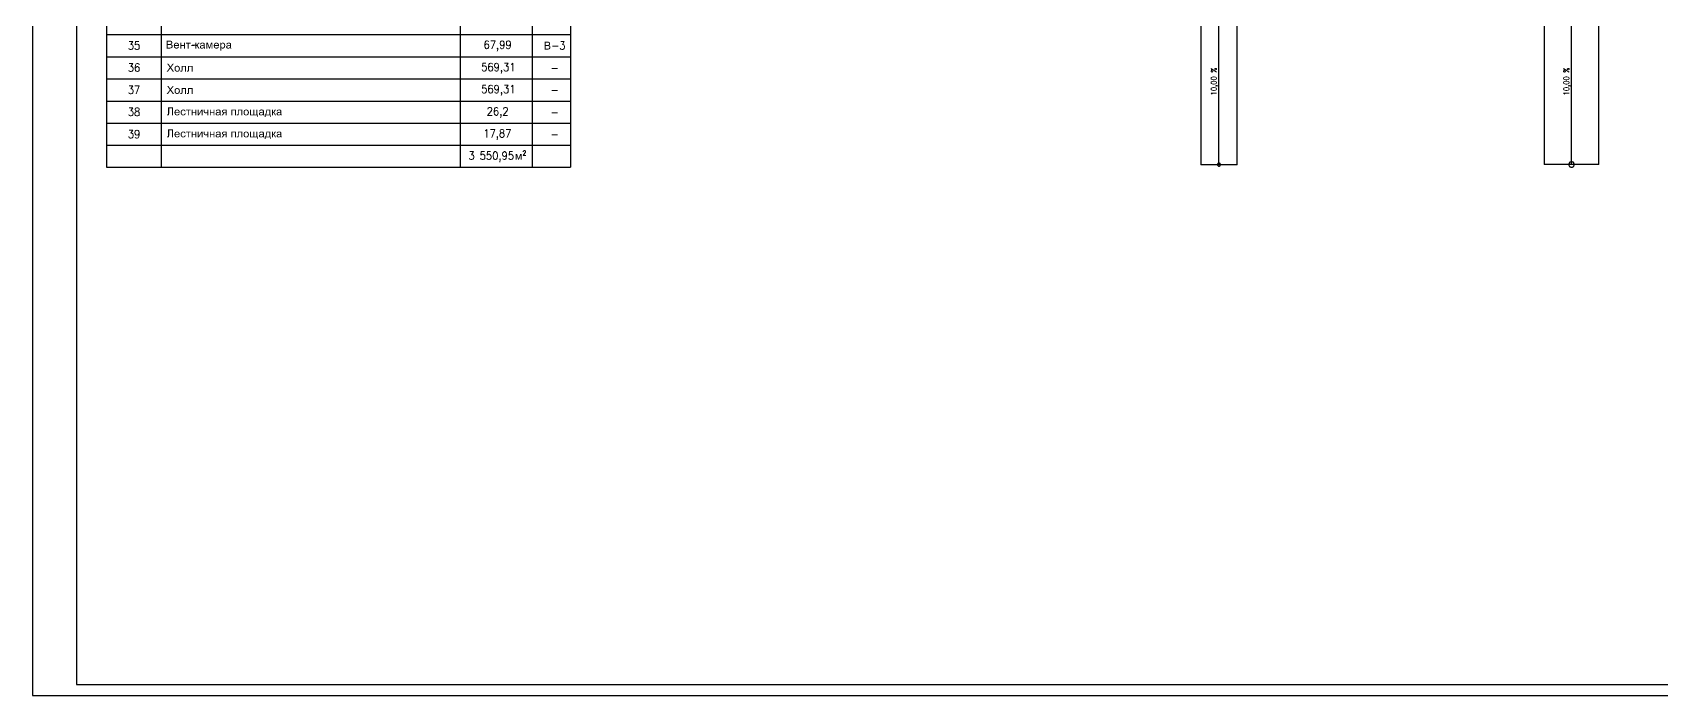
# Model space of a CAD drawing. Header units: millimetres. Extents: x 0 to 420, y 0 to 297.
# Drawn here: x 0.2 to 260.3, y 0 to 105.8 of the extents above; entities that cross this region are included whole.
import ezdxf

# ---------------------------------------------------------------- set-up
doc = ezdxf.new("R2010")
doc.units = ezdxf.units.MM
doc.layers.get('0').update_dxf_attribs({"linetype": 'CONTINUOUS'})
doc.styles.get("Standard").update_dxf_attribs({"font": 'STANDARD'})

msp = doc.modelspace()

# ---------------------------------------------------------------- hatches: boundary and pattern name
at = {"true_color": 0x0000fb}
h = msp.add_hatch(color=0, dxfattribs=at)
h.paths.add_polyline_path([(21.634319, 103.251), (21.634319, 104.513834), (22.108364, 104.513834), (22.238176, 104.50405), (22.339875, 104.475249), (22.41801, 104.426604), (22.477127, 104.357289), (22.514334, 104.275915), (22.526737, 104.190822), (22.515644, 104.111998), (22.48264, 104.038135), (22.427656, 103.973298), (22.350348, 103.922931), (22.451496, 103.877387), (22.526186, 103.808278), (22.57235, 103.719877), (22.587922, 103.617007), (22.578482, 103.531293), (22.550439, 103.452193), (22.457835, 103.334784), (22.31948, 103.271946), (22.227289, 103.256098), (22.116081, 103.251)], flags=0)
h.paths.add_polyline_path([(21.801889, 103.983013), (22.07474, 103.983013), (22.169894, 103.986734), (22.234042, 103.997896), (22.289852, 104.022632), (22.329953, 104.060184), (22.354275, 104.109793), (22.362475, 104.170978), (22.332158, 104.281221), (22.295295, 104.32146), (22.245617, 104.346816), (22.169549, 104.359976), (22.053794, 104.364454), (21.801889, 104.364454)], flags=0)
h.paths.add_polyline_path([(21.801889, 103.399828), (22.116081, 103.399828), (22.184846, 103.401206), (22.229632, 103.405891), (22.326094, 103.440618), (22.389484, 103.510622), (22.41484, 103.617007), (22.405745, 103.682739), (22.37846, 103.739376), (22.335327, 103.78368), (22.278139, 103.812688), (22.199866, 103.828811), (22.093482, 103.834185), (21.801889, 103.834185)], flags=0)
h = msp.add_hatch(color=0, dxfattribs=at)
h.paths.add_polyline_path([(23.435188, 103.545349), (23.595592, 103.525505), (23.541435, 103.40093), (23.455032, 103.307775), (23.338174, 103.249484), (23.193204, 103.230053), (23.013026, 103.260784), (22.874602, 103.353526), (22.786545, 103.502354), (22.757193, 103.700791), (22.786683, 103.905292), (22.875704, 104.05853), (23.012268, 104.154304), (23.184385, 104.186412), (23.351059, 104.155062), (23.484246, 104.061286), (23.571338, 103.911149), (23.600553, 103.710162), (23.59945, 103.668821), (22.917597, 103.668821), (22.942884, 103.535358), (23.002484, 103.437862), (23.088818, 103.377848), (23.193756, 103.357935), (23.272717, 103.369097), (23.339276, 103.402584), (23.393433, 103.46053)], flags=0)
h.paths.add_polyline_path([(22.925865, 103.796151), (23.436842, 103.796151), (23.416929, 103.896955), (23.378413, 103.969233), (23.292974, 104.036481), (23.186039, 104.059081), (23.087991, 104.041029), (23.006894, 103.987423), (22.950256, 103.90357)], flags=0)
for points in [[(23.799878, 104.165466), (23.95477, 104.165466), (23.95477, 103.785127), (24.384166, 103.785127), (24.384166, 104.165466), (24.539609, 104.165466), (24.539609, 103.251), (24.384166, 103.251), (24.384166, 103.656694), (23.95477, 103.656694), (23.95477, 103.251), (23.799878, 103.251)], [(24.697639, 104.165466), (25.441228, 104.165466), (25.441228, 104.037584), (25.146328, 104.037584), (25.146328, 103.251), (24.992539, 103.251), (24.992539, 104.037584), (24.697639, 104.037584)], [(26.192664, 104.165466), (26.348106, 104.165466), (26.348106, 103.770244), (26.410876, 103.777272), (26.451735, 103.798356), (26.488528, 103.854029), (26.539378, 103.964272), (26.580168, 104.054051), (26.61269, 104.107037), (26.678284, 104.153339), (26.726653, 104.162296), (26.797347, 104.165466), (26.828766, 104.165466), (26.828766, 104.037584), (26.78522, 104.038135), (26.734922, 104.033587), (26.706948, 104.019945), (26.683934, 103.982324), (26.651826, 103.907497), (26.617926, 103.83136), (26.587334, 103.782922), (26.496935, 103.720635), (26.595671, 103.660346), (26.693167, 103.534324), (26.862941, 103.251), (26.692616, 103.251), (26.527251, 103.534324), (26.479296, 103.605018), (26.437954, 103.646772), (26.348106, 103.673782), (26.348106, 103.251), (26.192664, 103.251)], [(27.967654, 104.165466), (28.208535, 104.165466), (28.448865, 103.433452), (28.716204, 104.165466), (28.938895, 104.165466), (28.938895, 103.251), (28.784004, 103.251), (28.784004, 103.987423), (28.513357, 103.251), (28.375002, 103.251), (28.119238, 104.022701), (28.119238, 103.251), (27.967654, 103.251)], [(25.540891, 103.630236), (25.540891, 103.785678), (26.017141, 103.785678), (26.017141, 103.630236)], [(21.640053, 99.568), (22.12843, 100.226151), (21.697931, 100.830834), (21.89692, 100.830834), (22.125674, 100.506719), (22.18679, 100.417491), (22.227649, 100.351828), (22.327419, 100.495695), (22.581529, 100.830834), (22.76343, 100.830834), (22.319702, 100.235521), (22.797606, 99.568), (22.5909, 99.568), (22.2734, 100.018342), (22.218278, 100.102678), (22.18176, 100.044319), (22.157645, 100.007869), (21.840696, 99.568)], [(24.001294, 100.482466), (24.721732, 100.482466), (24.721732, 99.568), (24.567392, 99.568), (24.567392, 100.354584), (24.156737, 100.354584), (24.156737, 99.898729), (24.15398, 99.766437), (24.146263, 99.688716), (24.088937, 99.59997), (24.0323, 99.571445), (23.954992, 99.561936), (23.830417, 99.569102), (23.830417, 99.698086), (23.898217, 99.698086), (23.966567, 99.708008), (23.994128, 99.739428), (23.999365, 99.785316), (24.001294, 99.879987)], [(25.039126, 100.482466), (25.759565, 100.482466), (25.759565, 99.568), (25.605225, 99.568), (25.605225, 100.354584), (25.194569, 100.354584), (25.194569, 99.898729), (25.191813, 99.766437), (25.184096, 99.688716), (25.12677, 99.59997), (25.070132, 99.571445), (24.992824, 99.561936), (24.86825, 99.569102), (24.86825, 99.698086), (24.936049, 99.698086), (25.0044, 99.708008), (25.031961, 99.739428), (25.037197, 99.785316), (25.039126, 99.879987)], [(21.640053, 96.012), (22.12843, 96.670151), (21.697931, 97.274834), (21.89692, 97.274834), (22.125674, 96.950719), (22.18679, 96.861491), (22.227649, 96.795828), (22.327419, 96.939695), (22.581529, 97.274834), (22.76343, 97.274834), (22.319702, 96.679521), (22.797606, 96.012), (22.5909, 96.012), (22.2734, 96.462342), (22.218278, 96.546678), (22.18176, 96.488319), (22.157645, 96.451869), (21.840696, 96.012)], [(24.001294, 96.926466), (24.721732, 96.926466), (24.721732, 96.012), (24.567392, 96.012), (24.567392, 96.798584), (24.156737, 96.798584), (24.156737, 96.342729), (24.15398, 96.210437), (24.146263, 96.132716), (24.088937, 96.04397), (24.0323, 96.015445), (23.954992, 96.005936), (23.830417, 96.013102), (23.830417, 96.142086), (23.898217, 96.142086), (23.966567, 96.152008), (23.994128, 96.183428), (23.999365, 96.229316), (24.001294, 96.323987)], [(25.039126, 96.926466), (25.759565, 96.926466), (25.759565, 96.012), (25.605225, 96.012), (25.605225, 96.798584), (25.194569, 96.798584), (25.194569, 96.342729), (25.191813, 96.210437), (25.184096, 96.132716), (25.12677, 96.04397), (25.070132, 96.015445), (24.992824, 96.005936), (24.86825, 96.013102), (24.86825, 96.142086), (24.936049, 96.142086), (25.0044, 96.152008), (25.031961, 96.183428), (25.037197, 96.229316), (25.039126, 96.323987)], [(21.860538, 93.845834), (22.650981, 93.845834), (22.650981, 92.583), (22.483963, 92.583), (22.483963, 93.696454), (22.027556, 93.696454), (22.027556, 93.046572), (22.022733, 92.874661), (22.008815, 92.756081), (21.98029, 92.674088), (21.931094, 92.612765), (21.863708, 92.574318), (21.780612, 92.561502), (21.647769, 92.581897), (21.676432, 92.730174), (21.746988, 92.713086), (21.796459, 92.72356), (21.831875, 92.75553), (21.853234, 92.827188), (21.860538, 92.956724)], [(24.50316, 92.918139), (24.655296, 92.898295), (24.610785, 92.757666), (24.527414, 92.65135), (24.412968, 92.584378), (24.274957, 92.562053), (24.105321, 92.592715), (23.972891, 92.684974), (23.887315, 92.834147), (23.85879, 93.03665), (23.870916, 93.175487), (23.907848, 93.295721), (23.969515, 93.392873), (24.057227, 93.462739), (24.16182, 93.504425), (24.275508, 93.518412), (24.410969, 93.499464), (24.519145, 93.442895), (24.596798, 93.351463), (24.640964, 93.229024), (24.489931, 93.205873), (24.460165, 93.286419), (24.413863, 93.344228), (24.353505, 93.37923), (24.281572, 93.391081), (24.175325, 93.369997), (24.091402, 93.306745), (24.03635, 93.198294), (24.018091, 93.04106), (24.035592, 92.881896), (24.088646, 92.773169), (24.170019, 92.710675), (24.273303, 92.689935), (24.356813, 92.703716), (24.425439, 92.745608), (24.475462, 92.816784)], [(24.712489, 93.497466), (25.456078, 93.497466), (25.456078, 93.369584), (25.161178, 93.369584), (25.161178, 92.583), (25.007389, 92.583), (25.007389, 93.369584), (24.712489, 93.369584)], [(25.612689, 93.497466), (25.76758, 93.497466), (25.76758, 93.117127), (26.196977, 93.117127), (26.196977, 93.497466), (26.35242, 93.497466), (26.35242, 92.583), (26.196977, 92.583), (26.196977, 92.988694), (25.76758, 92.988694), (25.76758, 92.583), (25.612689, 92.583)], [(26.594234, 93.497466), (26.749126, 93.497466), (26.749126, 92.800178), (27.179074, 93.497466), (27.346092, 93.497466), (27.346092, 92.583), (27.1912, 92.583), (27.1912, 93.276428), (26.761252, 92.583), (26.594234, 92.583)], [(27.532568, 93.497466), (27.687459, 93.497466), (27.687459, 93.324384), (27.690767, 93.227577), (27.700688, 93.161776), (27.723426, 93.114647), (27.765181, 93.074132), (27.822231, 93.045883), (27.892511, 93.03665), (27.993039, 93.048294), (28.119612, 93.083503), (28.119612, 93.497466), (28.275055, 93.497466), (28.275055, 92.583), (28.119612, 92.583), (28.119612, 92.951763), (27.981464, 92.918276), (27.852824, 92.907114), (27.75457, 92.920343), (27.668718, 92.960031), (27.601883, 93.018804), (27.56068, 93.089566), (27.532568, 93.258238)], [(28.517908, 93.497466), (28.6728, 93.497466), (28.6728, 93.117127), (29.102196, 93.117127), (29.102196, 93.497466), (29.257639, 93.497466), (29.257639, 92.583), (29.102196, 92.583), (29.102196, 92.988694), (28.6728, 92.988694), (28.6728, 92.583), (28.517908, 92.583)], [(31.950055, 93.497466), (32.671596, 93.497466), (32.671596, 92.583), (32.516704, 92.583), (32.516704, 93.369584), (32.104946, 93.369584), (32.104946, 92.583), (31.950055, 92.583)], [(32.989315, 93.497466), (33.709753, 93.497466), (33.709753, 92.583), (33.555413, 92.583), (33.555413, 93.369584), (33.144758, 93.369584), (33.144758, 92.913729), (33.142002, 92.781437), (33.134285, 92.703716), (33.076958, 92.61497), (33.020321, 92.586445), (32.943013, 92.576936), (32.818438, 92.584102), (32.818438, 92.713086), (32.886238, 92.713086), (32.954588, 92.723008), (32.982149, 92.754428), (32.987386, 92.800316), (32.989315, 92.894987)], [(34.946361, 93.497466), (35.101803, 93.497466), (35.101803, 92.71033), (35.454581, 92.71033), (35.454581, 93.497466), (35.609473, 93.497466), (35.609473, 92.71033), (35.963904, 92.71033), (35.963904, 93.497466), (36.117693, 93.497466), (36.117693, 92.71033), (36.220219, 92.71033), (36.220219, 92.323928), (36.091786, 92.323928), (36.091786, 92.583), (34.946361, 92.583)], [(38.432969, 93.497466), (38.588412, 93.497466), (38.588412, 93.102244), (38.651182, 93.109272), (38.69204, 93.130356), (38.728834, 93.186029), (38.779684, 93.296272), (38.820474, 93.386051), (38.852995, 93.439037), (38.91859, 93.485339), (38.966959, 93.494296), (39.037652, 93.497466), (39.069072, 93.497466), (39.069072, 93.369584), (39.025526, 93.370135), (38.975227, 93.365588), (38.947253, 93.351945), (38.92424, 93.314324), (38.892131, 93.239497), (38.858232, 93.16336), (38.827639, 93.114922), (38.73724, 93.052635), (38.835976, 92.992346), (38.933473, 92.866324), (39.103247, 92.583), (38.932921, 92.583), (38.767557, 92.866324), (38.719601, 92.937018), (38.67826, 92.978772), (38.588412, 93.005782), (38.588412, 92.583), (38.432969, 92.583)], [(21.860538, 90.332167), (22.650981, 90.332167), (22.650981, 89.069333), (22.483963, 89.069333), (22.483963, 90.182788), (22.027556, 90.182788), (22.027556, 89.532905), (22.022733, 89.360995), (22.008815, 89.242415), (21.98029, 89.160421), (21.931094, 89.099099), (21.863708, 89.060651), (21.780612, 89.047836), (21.647769, 89.068231), (21.676432, 89.216507), (21.746988, 89.19942), (21.796459, 89.209893), (21.831875, 89.241863), (21.853234, 89.313521), (21.860538, 89.443057)], [(24.50316, 89.404472), (24.655296, 89.384628), (24.610785, 89.243999), (24.527414, 89.137684), (24.412968, 89.070711), (24.274957, 89.048387), (24.105321, 89.079048), (23.972891, 89.171308), (23.887315, 89.32048), (23.85879, 89.522983), (23.870916, 89.66182), (23.907848, 89.782054), (23.969515, 89.879206), (24.057227, 89.949073), (24.16182, 89.990758), (24.275508, 90.004745), (24.410969, 89.985797), (24.519145, 89.929229), (24.596798, 89.837796), (24.640964, 89.715357), (24.489931, 89.692206), (24.460165, 89.772753), (24.413863, 89.830561), (24.353505, 89.865563), (24.281572, 89.877415), (24.175325, 89.856331), (24.091402, 89.793079), (24.03635, 89.684627), (24.018091, 89.527393), (24.035592, 89.368229), (24.088646, 89.259502), (24.170019, 89.197008), (24.273303, 89.176269), (24.356813, 89.190049), (24.425439, 89.231941), (24.475462, 89.303117)], [(24.712489, 89.983799), (25.456078, 89.983799), (25.456078, 89.855917), (25.161178, 89.855917), (25.161178, 89.069333), (25.007389, 89.069333), (25.007389, 89.855917), (24.712489, 89.855917)], [(25.612689, 89.983799), (25.76758, 89.983799), (25.76758, 89.603461), (26.196977, 89.603461), (26.196977, 89.983799), (26.35242, 89.983799), (26.35242, 89.069333), (26.196977, 89.069333), (26.196977, 89.475027), (25.76758, 89.475027), (25.76758, 89.069333), (25.612689, 89.069333)], [(26.594234, 89.983799), (26.749126, 89.983799), (26.749126, 89.286512), (27.179074, 89.983799), (27.346092, 89.983799), (27.346092, 89.069333), (27.1912, 89.069333), (27.1912, 89.762762), (26.761252, 89.069333), (26.594234, 89.069333)], [(27.532568, 89.983799), (27.687459, 89.983799), (27.687459, 89.810718), (27.690767, 89.71391), (27.700688, 89.648109), (27.723426, 89.60098), (27.765181, 89.560466), (27.822231, 89.532216), (27.892511, 89.522983), (27.993039, 89.534628), (28.119612, 89.569836), (28.119612, 89.983799), (28.275055, 89.983799), (28.275055, 89.069333), (28.119612, 89.069333), (28.119612, 89.438096), (27.981464, 89.40461), (27.852824, 89.393448), (27.75457, 89.406677), (27.668718, 89.446364), (27.601883, 89.505138), (27.56068, 89.5759), (27.532568, 89.744572)], [(28.517908, 89.983799), (28.6728, 89.983799), (28.6728, 89.603461), (29.102196, 89.603461), (29.102196, 89.983799), (29.257639, 89.983799), (29.257639, 89.069333), (29.102196, 89.069333), (29.102196, 89.475027), (28.6728, 89.475027), (28.6728, 89.069333), (28.517908, 89.069333)], [(31.950055, 89.983799), (32.671596, 89.983799), (32.671596, 89.069333), (32.516704, 89.069333), (32.516704, 89.855917), (32.104946, 89.855917), (32.104946, 89.069333), (31.950055, 89.069333)], [(32.989315, 89.983799), (33.709753, 89.983799), (33.709753, 89.069333), (33.555413, 89.069333), (33.555413, 89.855917), (33.144758, 89.855917), (33.144758, 89.400062), (33.142002, 89.26777), (33.134285, 89.190049), (33.076958, 89.101303), (33.020321, 89.072778), (32.943013, 89.06327), (32.818438, 89.070435), (32.818438, 89.19942), (32.886238, 89.19942), (32.954588, 89.209342), (32.982149, 89.240761), (32.987386, 89.28665), (32.989315, 89.381321)], [(34.946361, 89.983799), (35.101803, 89.983799), (35.101803, 89.196664), (35.454581, 89.196664), (35.454581, 89.983799), (35.609473, 89.983799), (35.609473, 89.196664), (35.963904, 89.196664), (35.963904, 89.983799), (36.117693, 89.983799), (36.117693, 89.196664), (36.220219, 89.196664), (36.220219, 88.810262), (36.091786, 88.810262), (36.091786, 89.069333), (34.946361, 89.069333)], [(38.432969, 89.983799), (38.588412, 89.983799), (38.588412, 89.588578), (38.651182, 89.595606), (38.69204, 89.61669), (38.728834, 89.672362), (38.779684, 89.782606), (38.820474, 89.872385), (38.852995, 89.92537), (38.91859, 89.971672), (38.966959, 89.98063), (39.037652, 89.983799), (39.069072, 89.983799), (39.069072, 89.855917), (39.025526, 89.856468), (38.975227, 89.851921), (38.947253, 89.838278), (38.92424, 89.800658), (38.892131, 89.72583), (38.858232, 89.649694), (38.827639, 89.601256), (38.73724, 89.538968), (38.835976, 89.478679), (38.933473, 89.352658), (39.103247, 89.069333), (38.932921, 89.069333), (38.767557, 89.352658), (38.719601, 89.423351), (38.67826, 89.465106), (38.588412, 89.492115), (38.588412, 89.069333), (38.432969, 89.069333)], [(77.336717, 86.427799), (77.577598, 86.427799), (77.817928, 85.695785), (78.085267, 86.427799), (78.307958, 86.427799), (78.307958, 85.513333), (78.153067, 85.513333), (78.153067, 86.249757), (77.88242, 85.513333), (77.744065, 85.513333), (77.488301, 86.285034), (77.488301, 85.513333), (77.336717, 85.513333)]]:
    msp.add_hatch(color=0, dxfattribs=at).paths.add_polyline_path(points, flags=0)
h = msp.add_hatch(color=0, dxfattribs=at)
h.paths.add_polyline_path([(27.570442, 103.363999), (27.48583, 103.301229), (27.404526, 103.26037), (27.233649, 103.230053), (27.100049, 103.248381), (27.001588, 103.303916), (26.941092, 103.387839), (26.92111, 103.492432), (26.951427, 103.614802), (27.031353, 103.704099), (27.14325, 103.75481), (27.20037, 103.766386), (27.281054, 103.777961), (27.443525, 103.802422), (27.557213, 103.831429), (27.558315, 103.872219), (27.547222, 103.952559), (27.514218, 104.005613), (27.440286, 104.044818), (27.337829, 104.057979), (27.242331, 104.048195), (27.175772, 104.019394), (27.130641, 103.966477), (27.099153, 103.883795), (26.947569, 103.904741), (26.974854, 103.992798), (27.015368, 104.061837), (27.073177, 104.114685), (27.152069, 104.15389), (27.248808, 104.178213), (27.360429, 104.186412), (27.466262, 104.179453), (27.550598, 104.158851), (27.61385, 104.127432), (27.658085, 104.089398), (27.706592, 103.984116), (27.712311, 103.928374), (27.714309, 103.8408), (27.714309, 103.634094), (27.714929, 103.535797), (27.71679, 103.457499), (27.71989, 103.399147), (27.724231, 103.360691), (27.763367, 103.251), (27.60131, 103.251)], flags=0)
h.paths.add_polyline_path([(27.557213, 103.710162), (27.451793, 103.678054), (27.304205, 103.651733), (27.222625, 103.63685), (27.169157, 103.620314), (27.107972, 103.570153), (27.086475, 103.49629), (27.098119, 103.439584), (27.133328, 103.393213), (27.190792, 103.362207), (27.270581, 103.351872), (27.355192, 103.361518), (27.429882, 103.391008), (27.49024, 103.437241), (27.532408, 103.497944), (27.551012, 103.563263), (27.557213, 103.653387)], flags=0)
h = msp.add_hatch(color=0, dxfattribs=at)
h.paths.add_polyline_path([(29.814174, 103.545349), (29.974578, 103.525505), (29.920421, 103.40093), (29.834018, 103.307775), (29.71716, 103.249484), (29.572191, 103.230053), (29.392012, 103.260784), (29.253588, 103.353526), (29.165532, 103.502354), (29.136179, 103.700791), (29.165669, 103.905292), (29.254691, 104.05853), (29.391254, 104.154304), (29.563371, 104.186412), (29.730045, 104.155062), (29.863232, 104.061286), (29.950324, 103.911149), (29.979539, 103.710162), (29.978436, 103.668821), (29.296583, 103.668821), (29.32187, 103.535358), (29.38147, 103.437862), (29.467804, 103.377848), (29.572742, 103.357935), (29.651703, 103.369097), (29.718263, 103.402584), (29.77242, 103.46053)], flags=0)
h.paths.add_polyline_path([(29.304851, 103.796151), (29.815828, 103.796151), (29.795915, 103.896955), (29.757399, 103.969233), (29.671961, 104.036481), (29.565025, 104.059081), (29.466977, 104.041029), (29.38588, 103.987423), (29.329242, 103.90357)], flags=0)
h = msp.add_hatch(color=0, dxfattribs=at)
h.paths.add_polyline_path([(30.177762, 102.900427), (30.177762, 104.165466), (30.318873, 104.165466), (30.318873, 104.046954), (30.431872, 104.151134), (30.501325, 104.177455), (30.584008, 104.186412), (30.694388, 104.171185), (30.790713, 104.125778), (30.869261, 104.053087), (30.926312, 103.956004), (30.960557, 103.840731), (30.972063, 103.715123), (30.959316, 103.581867), (30.921351, 103.462666), (30.859409, 103.363172), (30.774728, 103.290136), (30.676336, 103.245212), (30.572983, 103.230053), (30.434077, 103.262575), (30.332653, 103.345809), (30.332653, 102.900427)], flags=0)
h.paths.add_polyline_path([(30.318322, 103.702996), (30.336099, 103.549483), (30.389429, 103.442271), (30.468321, 103.379019), (30.56251, 103.357935), (30.658422, 103.379571), (30.73945, 103.445027), (30.794779, 103.556648), (30.813313, 103.716225), (30.795192, 103.868843), (30.741104, 103.978053), (30.662211, 104.043303), (30.569676, 104.065145), (30.476245, 104.041994), (30.39439, 103.97254), (30.337339, 103.858852)], flags=0)
h = msp.add_hatch(color=0, dxfattribs=at)
h.paths.add_polyline_path([(31.764496, 103.363999), (31.679885, 103.301229), (31.598581, 103.26037), (31.427704, 103.230053), (31.294103, 103.248381), (31.195642, 103.303916), (31.135146, 103.387839), (31.115165, 103.492432), (31.145482, 103.614802), (31.225408, 103.704099), (31.337305, 103.75481), (31.394424, 103.766386), (31.475108, 103.777961), (31.637579, 103.802422), (31.751267, 103.831429), (31.75237, 103.872219), (31.741277, 103.952559), (31.708273, 104.005613), (31.634341, 104.044818), (31.531884, 104.057979), (31.436386, 104.048195), (31.369826, 104.019394), (31.324696, 103.966477), (31.293207, 103.883795), (31.141623, 103.904741), (31.168908, 103.992798), (31.209423, 104.061837), (31.267231, 104.114685), (31.346124, 104.15389), (31.442862, 104.178213), (31.554483, 104.186412), (31.660317, 104.179453), (31.744653, 104.158851), (31.807905, 104.127432), (31.85214, 104.089398), (31.900647, 103.984116), (31.906366, 103.928374), (31.908364, 103.8408), (31.908364, 103.634094), (31.908984, 103.535797), (31.910844, 103.457499), (31.913945, 103.399147), (31.918286, 103.360691), (31.957422, 103.251), (31.795365, 103.251)], flags=0)
h.paths.add_polyline_path([(31.751267, 103.710162), (31.645847, 103.678054), (31.498259, 103.651733), (31.41668, 103.63685), (31.363212, 103.620314), (31.302027, 103.570153), (31.280529, 103.49629), (31.292174, 103.439584), (31.327383, 103.393213), (31.384847, 103.362207), (31.464635, 103.351872), (31.549247, 103.361518), (31.623937, 103.391008), (31.684295, 103.437241), (31.726463, 103.497944), (31.745066, 103.563263), (31.751267, 103.653387)], flags=0)
h = msp.add_hatch(color=0, dxfattribs=at)
h.paths.add_polyline_path([(81.959319, 103.081666), (81.959319, 104.3445), (82.433364, 104.3445), (82.563175, 104.334716), (82.664875, 104.305915), (82.743009, 104.257271), (82.802127, 104.187955), (82.839334, 104.106582), (82.851737, 104.021488), (82.840643, 103.942665), (82.807639, 103.868802), (82.752656, 103.803965), (82.675348, 103.753598), (82.776496, 103.708054), (82.851185, 103.638945), (82.89735, 103.550544), (82.912921, 103.447673), (82.903482, 103.361959), (82.875439, 103.28286), (82.782835, 103.165451), (82.64448, 103.102612), (82.552289, 103.086765), (82.441081, 103.081666)], flags=0)
h.paths.add_polyline_path([(82.126889, 103.81368), (82.39974, 103.81368), (82.494894, 103.817401), (82.559041, 103.828563), (82.614852, 103.853299), (82.654953, 103.89085), (82.679275, 103.94046), (82.687474, 104.001645), (82.657158, 104.111888), (82.620295, 104.152126), (82.570617, 104.177482), (82.494549, 104.190642), (82.378794, 104.195121), (82.126889, 104.195121)], flags=0)
h.paths.add_polyline_path([(82.126889, 103.230494), (82.441081, 103.230494), (82.509845, 103.231872), (82.554632, 103.236558), (82.651094, 103.271284), (82.714484, 103.341289), (82.73984, 103.447673), (82.730745, 103.513406), (82.70346, 103.570043), (82.660327, 103.614347), (82.603139, 103.643355), (82.524866, 103.659478), (82.418481, 103.664852), (82.126889, 103.664852)], flags=0)
h = msp.add_hatch(color=0, dxfattribs=at)
h.paths.add_polyline_path([(22.878131, 100.025508), (22.886934, 100.144252), (22.913409, 100.246615), (22.957661, 100.332544), (23.019794, 100.401988), (23.150363, 100.477918), (23.306977, 100.503412), (23.478474, 100.472406), (23.615657, 100.379388), (23.70523, 100.232145), (23.735271, 100.038186), (23.722042, 99.880263), (23.682354, 99.760374), (23.617173, 99.670663), (23.528014, 99.603277), (23.42225, 99.561109), (23.306977, 99.547053), (23.133413, 99.577715), (22.996643, 99.669974), (22.944639, 99.738394), (22.907621, 99.820456), (22.885487, 99.916161)], flags=0)
h.paths.add_polyline_path([(23.037433, 100.025508), (23.056518, 99.87165), (23.114051, 99.762027), (23.200386, 99.696571), (23.306977, 99.674935), (23.412879, 99.696846), (23.499351, 99.762579), (23.556677, 99.873373), (23.57597, 100.030469), (23.556608, 100.179366), (23.4988, 100.287336), (23.411983, 100.353068), (23.306977, 100.374979), (23.200386, 100.353137), (23.114051, 100.287887), (23.056518, 100.178608)], flags=0)
h = msp.add_hatch(color=0, dxfattribs=at)
h.paths.add_polyline_path([(22.878131, 96.469508), (22.886934, 96.588252), (22.913409, 96.690615), (22.957661, 96.776544), (23.019794, 96.845988), (23.150363, 96.921918), (23.306977, 96.947412), (23.478474, 96.916406), (23.615657, 96.823389), (23.70523, 96.676145), (23.735271, 96.482186), (23.722042, 96.324263), (23.682354, 96.204374), (23.617173, 96.114663), (23.528014, 96.047277), (23.42225, 96.005109), (23.306977, 95.991053), (23.133413, 96.021715), (22.996643, 96.113974), (22.944639, 96.182394), (22.907621, 96.264456), (22.885487, 96.360161)], flags=0)
h.paths.add_polyline_path([(23.037433, 96.469508), (23.056518, 96.31565), (23.114051, 96.206027), (23.200386, 96.140571), (23.306977, 96.118935), (23.412879, 96.140846), (23.499351, 96.206579), (23.556677, 96.317373), (23.57597, 96.474469), (23.556608, 96.623366), (23.4988, 96.731336), (23.411983, 96.797068), (23.306977, 96.818979), (23.200386, 96.797137), (23.114051, 96.731887), (23.056518, 96.622608)], flags=0)
h = msp.add_hatch(color=0, dxfattribs=at)
h.paths.add_polyline_path([(23.542606, 92.877349), (23.70301, 92.857505), (23.648853, 92.73293), (23.56245, 92.639775), (23.445592, 92.581484), (23.300623, 92.562053), (23.120444, 92.592784), (22.98202, 92.685526), (22.893964, 92.834354), (22.864611, 93.032791), (22.894101, 93.237292), (22.983123, 93.39053), (23.119686, 93.486304), (23.291803, 93.518412), (23.458477, 93.487062), (23.591664, 93.393286), (23.678756, 93.243149), (23.707971, 93.042162), (23.706868, 93.000821), (23.025015, 93.000821), (23.050302, 92.867358), (23.109902, 92.769862), (23.196236, 92.709848), (23.301174, 92.689935), (23.380136, 92.701098), (23.446695, 92.734584), (23.500852, 92.79253)], flags=0)
h.paths.add_polyline_path([(23.033283, 93.128152), (23.54426, 93.128152), (23.524347, 93.228955), (23.485831, 93.301233), (23.400393, 93.368481), (23.293457, 93.391081), (23.195409, 93.373029), (23.114312, 93.319423), (23.057675, 93.23557)], flags=0)
h = msp.add_hatch(color=0, dxfattribs=at)
h.paths.add_polyline_path([(30.09642, 92.695999), (30.011808, 92.633229), (29.930504, 92.59237), (29.759627, 92.562053), (29.626026, 92.580381), (29.527566, 92.635916), (29.46707, 92.719839), (29.447088, 92.824432), (29.477405, 92.946802), (29.557331, 93.036099), (29.669228, 93.08681), (29.726348, 93.098386), (29.807032, 93.109961), (29.969502, 93.134422), (30.083191, 93.163429), (30.084293, 93.204219), (30.0732, 93.284559), (30.040196, 93.337613), (29.966264, 93.376819), (29.863807, 93.389979), (29.768309, 93.380195), (29.70175, 93.351394), (29.656619, 93.298477), (29.625131, 93.215795), (29.473546, 93.236741), (29.500832, 93.324798), (29.541346, 93.393837), (29.599155, 93.446685), (29.678047, 93.48589), (29.774786, 93.510213), (29.886407, 93.518412), (29.99224, 93.511453), (30.076576, 93.490851), (30.139828, 93.459432), (30.184063, 93.421398), (30.23257, 93.316116), (30.238289, 93.260374), (30.240287, 93.1728), (30.240287, 92.966094), (30.240907, 92.867797), (30.242767, 92.789499), (30.245868, 92.731147), (30.250209, 92.692691), (30.289345, 92.583), (30.127288, 92.583)], flags=0)
h.paths.add_polyline_path([(30.083191, 93.042162), (29.977771, 93.010054), (29.830183, 92.983733), (29.748603, 92.96885), (29.695135, 92.952314), (29.63395, 92.902153), (29.612453, 92.82829), (29.624097, 92.771584), (29.659306, 92.725213), (29.71677, 92.694207), (29.796559, 92.683872), (29.88117, 92.693518), (29.95586, 92.723008), (30.016218, 92.769241), (30.058386, 92.829944), (30.076989, 92.895263), (30.083191, 92.985387)], flags=0)
h = msp.add_hatch(color=0, dxfattribs=at)
h.paths.add_polyline_path([(31.209109, 93.497466), (31.209109, 92.583), (31.05532, 92.583), (31.05532, 92.939636), (30.965472, 92.939636), (30.894021, 92.934262), (30.843653, 92.918139), (30.794113, 92.873766), (30.726796, 92.783091), (30.591748, 92.583), (30.399374, 92.583), (30.566943, 92.829393), (30.643011, 92.917449), (30.719079, 92.956724), (30.603737, 92.989521), (30.522295, 93.052084), (30.474201, 93.135593), (30.458354, 93.230678), (30.479162, 93.338302), (30.542139, 93.423603), (30.644665, 93.478931), (30.785225, 93.497466)], flags=0)
h.paths.add_polyline_path([(31.05532, 93.369584), (30.834834, 93.369584), (30.720457, 93.35856), (30.655689, 93.326038), (30.625923, 93.279391), (30.616002, 93.225717), (30.630609, 93.154196), (30.674982, 93.105), (30.756493, 93.076475), (30.883892, 93.066967), (31.05532, 93.066967)], flags=0)
h = msp.add_hatch(color=0, dxfattribs=at)
h.paths.add_polyline_path([(33.893754, 93.040508), (33.902556, 93.159252), (33.929031, 93.261615), (33.973284, 93.347544), (34.035416, 93.416988), (34.165985, 93.492918), (34.322599, 93.518412), (34.494096, 93.487406), (34.63128, 93.394389), (34.720852, 93.247145), (34.750893, 93.053186), (34.737664, 92.895263), (34.697977, 92.775374), (34.632796, 92.685663), (34.543636, 92.618277), (34.437872, 92.576109), (34.322599, 92.562053), (34.149035, 92.592715), (34.012265, 92.684974), (33.960261, 92.753394), (33.923244, 92.835456), (33.901109, 92.931161)], flags=0)
h.paths.add_polyline_path([(34.053055, 93.040508), (34.072141, 92.88665), (34.129674, 92.777027), (34.216008, 92.711571), (34.322599, 92.689935), (34.428501, 92.711846), (34.514973, 92.777579), (34.5723, 92.888373), (34.591592, 93.045469), (34.572231, 93.194366), (34.514422, 93.302336), (34.427606, 93.368068), (34.322599, 93.389979), (34.216008, 93.368137), (34.129674, 93.302887), (34.072141, 93.193608)], flags=0)
h = msp.add_hatch(color=0, dxfattribs=at)
h.paths.add_polyline_path([(37.003437, 92.695999), (36.918825, 92.633229), (36.837521, 92.59237), (36.666644, 92.562053), (36.533043, 92.580381), (36.434582, 92.635916), (36.374087, 92.719839), (36.354105, 92.824432), (36.384422, 92.946802), (36.464348, 93.036099), (36.576245, 93.08681), (36.633364, 93.098386), (36.714049, 93.109961), (36.876519, 93.134422), (36.990207, 93.163429), (36.99131, 93.204219), (36.980217, 93.284559), (36.947213, 93.337613), (36.873281, 93.376819), (36.770824, 93.389979), (36.675326, 93.380195), (36.608767, 93.351394), (36.563636, 93.298477), (36.532148, 93.215795), (36.380563, 93.236741), (36.407849, 93.324798), (36.448363, 93.393837), (36.506172, 93.446685), (36.585064, 93.48589), (36.681803, 93.510213), (36.793424, 93.518412), (36.899257, 93.511453), (36.983593, 93.490851), (37.046845, 93.459432), (37.09108, 93.421398), (37.139587, 93.316116), (37.145306, 93.260374), (37.147304, 93.1728), (37.147304, 92.966094), (37.147924, 92.867797), (37.149784, 92.789499), (37.152885, 92.731147), (37.157226, 92.692691), (37.196362, 92.583), (37.034305, 92.583)], flags=0)
h.paths.add_polyline_path([(36.990207, 93.042162), (36.884788, 93.010054), (36.7372, 92.983733), (36.65562, 92.96885), (36.602152, 92.952314), (36.540967, 92.902153), (36.51947, 92.82829), (36.531114, 92.771584), (36.566323, 92.725213), (36.623787, 92.694207), (36.703576, 92.683872), (36.788187, 92.693518), (36.862877, 92.723008), (36.923235, 92.769241), (36.965403, 92.829944), (36.984006, 92.895263), (36.990207, 92.985387)], flags=0)
h = msp.add_hatch(color=0, dxfattribs=at)
h.paths.add_polyline_path([(37.518609, 93.497466), (38.155814, 93.497466), (38.155814, 92.71033), (38.255032, 92.71033), (38.255032, 92.323928), (38.127702, 92.323928), (38.127702, 92.583), (37.407263, 92.583), (37.407263, 92.323928), (37.279932, 92.323928), (37.279932, 92.71033), (37.361512, 92.71033), (37.432722, 92.842622), (37.482642, 93.017908), (37.511271, 93.23619)], flags=0)
h.paths.add_polyline_path([(37.647593, 93.369584), (37.632495, 93.161233), (37.604529, 92.981873), (37.563645, 92.831555), (37.509789, 92.71033), (38.001473, 92.71033), (38.001473, 93.369584)], flags=0)
h = msp.add_hatch(color=0, dxfattribs=at)
h.paths.add_polyline_path([(39.810747, 92.695999), (39.726136, 92.633229), (39.644832, 92.59237), (39.473955, 92.562053), (39.340354, 92.580381), (39.241893, 92.635916), (39.181397, 92.719839), (39.161416, 92.824432), (39.191733, 92.946802), (39.271659, 93.036099), (39.383556, 93.08681), (39.440675, 93.098386), (39.521359, 93.109961), (39.68383, 93.134422), (39.797518, 93.163429), (39.798621, 93.204219), (39.787527, 93.284559), (39.754523, 93.337613), (39.680592, 93.376819), (39.578135, 93.389979), (39.482636, 93.380195), (39.416077, 93.351394), (39.370946, 93.298477), (39.339458, 93.215795), (39.187874, 93.236741), (39.215159, 93.324798), (39.255674, 93.393837), (39.313482, 93.446685), (39.392375, 93.48589), (39.489113, 93.510213), (39.600734, 93.518412), (39.706568, 93.511453), (39.790904, 93.490851), (39.854156, 93.459432), (39.898391, 93.421398), (39.946898, 93.316116), (39.952616, 93.260374), (39.954615, 93.1728), (39.954615, 92.966094), (39.955235, 92.867797), (39.957095, 92.789499), (39.960196, 92.731147), (39.964536, 92.692691), (40.003673, 92.583), (39.841615, 92.583)], flags=0)
h.paths.add_polyline_path([(39.797518, 93.042162), (39.692098, 93.010054), (39.54451, 92.983733), (39.462931, 92.96885), (39.409463, 92.952314), (39.348278, 92.902153), (39.32678, 92.82829), (39.338425, 92.771584), (39.373634, 92.725213), (39.431098, 92.694207), (39.510886, 92.683872), (39.595498, 92.693518), (39.670187, 92.723008), (39.730546, 92.769241), (39.772714, 92.829944), (39.791317, 92.895263), (39.797518, 92.985387)], flags=0)
h = msp.add_hatch(color=0, dxfattribs=at)
h.paths.add_polyline_path([(23.542606, 89.363682), (23.70301, 89.343838), (23.648853, 89.219264), (23.56245, 89.126108), (23.445592, 89.067817), (23.300623, 89.048387), (23.120444, 89.079117), (22.98202, 89.171859), (22.893964, 89.320687), (22.864611, 89.519125), (22.894101, 89.723626), (22.983123, 89.876863), (23.119686, 89.972637), (23.291803, 90.004745), (23.458477, 89.973395), (23.591664, 89.879619), (23.678756, 89.729482), (23.707971, 89.528495), (23.706868, 89.487154), (23.025015, 89.487154), (23.050302, 89.353691), (23.109902, 89.256195), (23.196236, 89.196181), (23.301174, 89.176269), (23.380136, 89.187431), (23.446695, 89.220917), (23.500852, 89.278864)], flags=0)
h.paths.add_polyline_path([(23.033283, 89.614485), (23.54426, 89.614485), (23.524347, 89.715288), (23.485831, 89.787566), (23.400393, 89.854815), (23.293457, 89.877415), (23.195409, 89.859362), (23.114312, 89.805757), (23.057675, 89.721903)], flags=0)
h = msp.add_hatch(color=0, dxfattribs=at)
h.paths.add_polyline_path([(30.09642, 89.182332), (30.011808, 89.119562), (29.930504, 89.078704), (29.759627, 89.048387), (29.626026, 89.066715), (29.527566, 89.12225), (29.46707, 89.206172), (29.447088, 89.310765), (29.477405, 89.433135), (29.557331, 89.522432), (29.669228, 89.573144), (29.726348, 89.584719), (29.807032, 89.596295), (29.969502, 89.620755), (30.083191, 89.649763), (30.084293, 89.690553), (30.0732, 89.770892), (30.040196, 89.823947), (29.966264, 89.863152), (29.863807, 89.876312), (29.768309, 89.866528), (29.70175, 89.837727), (29.656619, 89.78481), (29.625131, 89.702128), (29.473546, 89.723074), (29.500832, 89.811131), (29.541346, 89.880171), (29.599155, 89.933018), (29.678047, 89.972224), (29.774786, 89.996546), (29.886407, 90.004745), (29.99224, 89.997786), (30.076576, 89.977185), (30.139828, 89.945765), (30.184063, 89.907731), (30.23257, 89.802449), (30.238289, 89.746708), (30.240287, 89.659133), (30.240287, 89.452428), (30.240907, 89.35413), (30.242767, 89.275832), (30.245868, 89.217481), (30.250209, 89.179025), (30.289345, 89.069333), (30.127288, 89.069333)], flags=0)
h.paths.add_polyline_path([(30.083191, 89.528495), (29.977771, 89.496387), (29.830183, 89.470066), (29.748603, 89.455184), (29.695135, 89.438647), (29.63395, 89.388487), (29.612453, 89.314624), (29.624097, 89.257918), (29.659306, 89.211547), (29.71677, 89.180541), (29.796559, 89.170205), (29.88117, 89.179852), (29.95586, 89.209342), (30.016218, 89.255575), (30.058386, 89.316277), (30.076989, 89.381596), (30.083191, 89.47172)], flags=0)
h = msp.add_hatch(color=0, dxfattribs=at)
h.paths.add_polyline_path([(31.209109, 89.983799), (31.209109, 89.069333), (31.05532, 89.069333), (31.05532, 89.425969), (30.965472, 89.425969), (30.894021, 89.420595), (30.843653, 89.404472), (30.794113, 89.360099), (30.726796, 89.269424), (30.591748, 89.069333), (30.399374, 89.069333), (30.566943, 89.315726), (30.643011, 89.403783), (30.719079, 89.443057), (30.603737, 89.475854), (30.522295, 89.538417), (30.474201, 89.621926), (30.458354, 89.717011), (30.479162, 89.824636), (30.542139, 89.909936), (30.644665, 89.965265), (30.785225, 89.983799)], flags=0)
h.paths.add_polyline_path([(31.05532, 89.855917), (30.834834, 89.855917), (30.720457, 89.844893), (30.655689, 89.812371), (30.625923, 89.765725), (30.616002, 89.71205), (30.630609, 89.64053), (30.674982, 89.591334), (30.756493, 89.562808), (30.883892, 89.5533), (31.05532, 89.5533)], flags=0)
h = msp.add_hatch(color=0, dxfattribs=at)
h.paths.add_polyline_path([(33.893754, 89.526842), (33.902556, 89.645585), (33.929031, 89.747948), (33.973284, 89.833877), (34.035416, 89.903322), (34.165985, 89.979252), (34.322599, 90.004745), (34.494096, 89.973739), (34.63128, 89.880722), (34.720852, 89.733478), (34.750893, 89.53952), (34.737664, 89.381596), (34.697977, 89.261707), (34.632796, 89.171997), (34.543636, 89.104611), (34.437872, 89.062443), (34.322599, 89.048387), (34.149035, 89.079048), (34.012265, 89.171308), (33.960261, 89.239727), (33.923244, 89.32179), (33.901109, 89.417494)], flags=0)
h.paths.add_polyline_path([(34.053055, 89.526842), (34.072141, 89.372984), (34.129674, 89.263361), (34.216008, 89.197904), (34.322599, 89.176269), (34.428501, 89.19818), (34.514973, 89.263912), (34.5723, 89.374706), (34.591592, 89.531803), (34.572231, 89.6807), (34.514422, 89.788669), (34.427606, 89.854401), (34.322599, 89.876312), (34.216008, 89.85447), (34.129674, 89.78922), (34.072141, 89.679942)], flags=0)
h = msp.add_hatch(color=0, dxfattribs=at)
h.paths.add_polyline_path([(37.003437, 89.182332), (36.918825, 89.119562), (36.837521, 89.078704), (36.666644, 89.048387), (36.533043, 89.066715), (36.434582, 89.12225), (36.374087, 89.206172), (36.354105, 89.310765), (36.384422, 89.433135), (36.464348, 89.522432), (36.576245, 89.573144), (36.633364, 89.584719), (36.714049, 89.596295), (36.876519, 89.620755), (36.990207, 89.649763), (36.99131, 89.690553), (36.980217, 89.770892), (36.947213, 89.823947), (36.873281, 89.863152), (36.770824, 89.876312), (36.675326, 89.866528), (36.608767, 89.837727), (36.563636, 89.78481), (36.532148, 89.702128), (36.380563, 89.723074), (36.407849, 89.811131), (36.448363, 89.880171), (36.506172, 89.933018), (36.585064, 89.972224), (36.681803, 89.996546), (36.793424, 90.004745), (36.899257, 89.997786), (36.983593, 89.977185), (37.046845, 89.945765), (37.09108, 89.907731), (37.139587, 89.802449), (37.145306, 89.746708), (37.147304, 89.659133), (37.147304, 89.452428), (37.147924, 89.35413), (37.149784, 89.275832), (37.152885, 89.217481), (37.157226, 89.179025), (37.196362, 89.069333), (37.034305, 89.069333)], flags=0)
h.paths.add_polyline_path([(36.990207, 89.528495), (36.884788, 89.496387), (36.7372, 89.470066), (36.65562, 89.455184), (36.602152, 89.438647), (36.540967, 89.388487), (36.51947, 89.314624), (36.531114, 89.257918), (36.566323, 89.211547), (36.623787, 89.180541), (36.703576, 89.170205), (36.788187, 89.179852), (36.862877, 89.209342), (36.923235, 89.255575), (36.965403, 89.316277), (36.984006, 89.381596), (36.990207, 89.47172)], flags=0)
h = msp.add_hatch(color=0, dxfattribs=at)
h.paths.add_polyline_path([(37.518609, 89.983799), (38.155814, 89.983799), (38.155814, 89.196664), (38.255032, 89.196664), (38.255032, 88.810262), (38.127702, 88.810262), (38.127702, 89.069333), (37.407263, 89.069333), (37.407263, 88.810262), (37.279932, 88.810262), (37.279932, 89.196664), (37.361512, 89.196664), (37.432722, 89.328955), (37.482642, 89.504242), (37.511271, 89.722523)], flags=0)
h.paths.add_polyline_path([(37.647593, 89.855917), (37.632495, 89.647566), (37.604529, 89.468206), (37.563645, 89.317888), (37.509789, 89.196664), (38.001473, 89.196664), (38.001473, 89.855917)], flags=0)
h = msp.add_hatch(color=0, dxfattribs=at)
h.paths.add_polyline_path([(39.810747, 89.182332), (39.726136, 89.119562), (39.644832, 89.078704), (39.473955, 89.048387), (39.340354, 89.066715), (39.241893, 89.12225), (39.181397, 89.206172), (39.161416, 89.310765), (39.191733, 89.433135), (39.271659, 89.522432), (39.383556, 89.573144), (39.440675, 89.584719), (39.521359, 89.596295), (39.68383, 89.620755), (39.797518, 89.649763), (39.798621, 89.690553), (39.787527, 89.770892), (39.754523, 89.823947), (39.680592, 89.863152), (39.578135, 89.876312), (39.482636, 89.866528), (39.416077, 89.837727), (39.370946, 89.78481), (39.339458, 89.702128), (39.187874, 89.723074), (39.215159, 89.811131), (39.255674, 89.880171), (39.313482, 89.933018), (39.392375, 89.972224), (39.489113, 89.996546), (39.600734, 90.004745), (39.706568, 89.997786), (39.790904, 89.977185), (39.854156, 89.945765), (39.898391, 89.907731), (39.946898, 89.802449), (39.952616, 89.746708), (39.954615, 89.659133), (39.954615, 89.452428), (39.955235, 89.35413), (39.957095, 89.275832), (39.960196, 89.217481), (39.964536, 89.179025), (40.003673, 89.069333), (39.841615, 89.069333)], flags=0)
h.paths.add_polyline_path([(39.797518, 89.528495), (39.692098, 89.496387), (39.54451, 89.470066), (39.462931, 89.455184), (39.409463, 89.438647), (39.348278, 89.388487), (39.32678, 89.314624), (39.338425, 89.257918), (39.373634, 89.211547), (39.431098, 89.180541), (39.510886, 89.170205), (39.595498, 89.179852), (39.670187, 89.209342), (39.730546, 89.255575), (39.772714, 89.316277), (39.791317, 89.381596), (39.797518, 89.47172)], flags=0)

# ---------------------------------------------------------------- linework, layer by layer
at = {"color": 0, "true_color": 0x000000}
msp.add_line((80.004968, 235.127877), (80.003968, 84.302906), dxfattribs=at)
at = {"color": 0, "true_color": 0x000007}
for points in [[(0.211668, 0), (420.073667, 0), (420.073667, 296.925999), (0.211668, 296.925999)], [(7.239002, 1.735667), (418.338, 1.735667), (418.338, 295.190332), (7.239002, 295.190332)], [(189.653333, 84.963), (189.611, 84.963), (189.568667, 84.963), (189.568667, 84.920667), (189.526333, 84.920667), (189.484, 84.878333), (189.484, 84.836), (189.441667, 84.836), (189.441667, 84.793667), (189.441667, 84.751333), (189.441667, 84.709), (189.441667, 84.666667), (189.441667, 84.624333), (189.484, 84.582), (189.526333, 84.539667), (189.568667, 84.539667), (189.568667, 84.497333), (189.611, 84.497333), (189.653333, 84.497333), (189.695667, 84.497333), (189.738, 84.497333), (189.780333, 84.539667), (189.822667, 84.539667), (189.822667, 84.582), (189.865, 84.582), (189.865, 84.624333), (189.907333, 84.666667), (189.907333, 84.709), (189.907333, 84.751333), (189.907333, 84.793667), (189.865, 84.836), (189.822667, 84.878333), (189.822667, 84.920667), (189.780333, 84.920667), (189.738, 84.963), (189.695667, 84.963)], [(245.956667, 85.174667), (245.872, 85.174667), (245.829667, 85.132333), (245.745, 85.132333), (245.702667, 85.09), (245.618, 85.047667), (245.575667, 84.963), (245.575667, 84.920667), (245.533333, 84.836), (245.533333, 84.751333), (245.533333, 84.709), (245.533333, 84.624333), (245.575667, 84.539667), (245.575667, 84.497333), (245.618, 84.455), (245.702667, 84.370333), (245.745, 84.370333), (245.829667, 84.328), (245.872, 84.285667), (245.956667, 84.285667), (246.041333, 84.285667), (246.083667, 84.328), (246.168333, 84.370333), (246.210667, 84.370333), (246.295333, 84.455), (246.337667, 84.497333), (246.337667, 84.539667), (246.38, 84.624333), (246.38, 84.709), (246.38, 84.751333), (246.38, 84.836), (246.337667, 84.920667), (246.337667, 84.963), (246.295333, 85.047667), (246.210667, 85.09), (246.168333, 85.132333), (246.083667, 85.132333), (246.041333, 85.174667)]]:
    msp.add_lwpolyline(points, close=True, dxfattribs=at)
for points in [[(12.022668, 235.119332), (12.022668, 84.285666)], [(20.743335, 235.119332), (20.743335, 84.285666)], [(68.495335, 235.119332), (68.495335, 84.285666)], [(86.106001, 235.119332), (86.106001, 84.285666)], [(192.574333, 84.709), (192.574333, 110.828667), (186.774667, 110.828667), (186.774667, 84.709)], [(189.653333, 84.709), (189.653333, 110.828667), (192.574333, 108.754333)], [(250.317, 84.751333), (250.317, 110.828667), (241.596333, 110.828667), (241.596333, 84.751333)], [(245.956667, 84.751333), (245.956667, 110.828667), (250.317, 106.849333)], [(12.022668, 105.494666), (86.106001, 105.494666)], [(12.022668, 101.938666), (86.106001, 101.938666)], [(12.022668, 98.425), (86.106001, 98.425)], [(12.022668, 94.869), (86.106001, 94.869)], [(12.022668, 91.355333), (86.106001, 91.355333)], [(12.022668, 87.799333), (86.106001, 87.799333)], [(12.022668, 84.285666), (86.106001, 84.285666)], [(192.574333, 84.709), (186.774667, 84.709)], [(250.317, 84.751333), (241.596333, 84.751333)]]:
    msp.add_lwpolyline(points, dxfattribs=at)

# ---------------------------------------------------------------- texts
at = {"color": 0, "true_color": 0x0000fb, "char_height": 1.277872, "attachment_point": 1}
for s, insert, width in [('35', (15.409335, 104.359539), 1.56184351), ('67,99', (72.220669, 104.486543), 4.04659462), ('-3', (83.015674, 104.359539), 1.56184351), ('-', (25.484668, 104.528866), 0.5679431), ('36', (15.409335, 100.845869), 1.56184351), ('569,31', (71.839668, 100.930532), 4.75652361), ('-', (82.931002, 100.803546), 0.5679431), ('37', (15.409335, 97.289876), 1.56184351), ('569,31', (71.839668, 97.416879), 4.75652361), ('-', (82.931002, 97.289876), 0.5679431), ('38', (15.409335, 93.776206), 1.56184351), ('26,2', (72.72867, 93.860869), 3.05269432), ('-', (82.931002, 93.733866), 0.5679431), ('39', (15.409335, 90.220213), 1.56184351), ('17,87', (72.178333, 90.347199), 3.76262307), ('-', (82.931002, 90.220213), 0.5679431), ('3 550,95 ', (69.807668, 86.791206), 6.99279976), ('²', (78.44367, 86.791206), 0.28397155)]:
    msp.add_mtext(s, dxfattribs=dict(at, insert=insert, width=width))
at = {"color": 0, "true_color": 0x000007, "char_height": 0.872032, "width": 4.28749084, "attachment_point": 7, "rotation": 90}
for insert in [(189.52633, 95.757997), (245.829663, 95.757997)]:
    msp.add_mtext('10,00 %', dxfattribs=dict(at, insert=insert))

doc.saveas('drawing.dxf')
